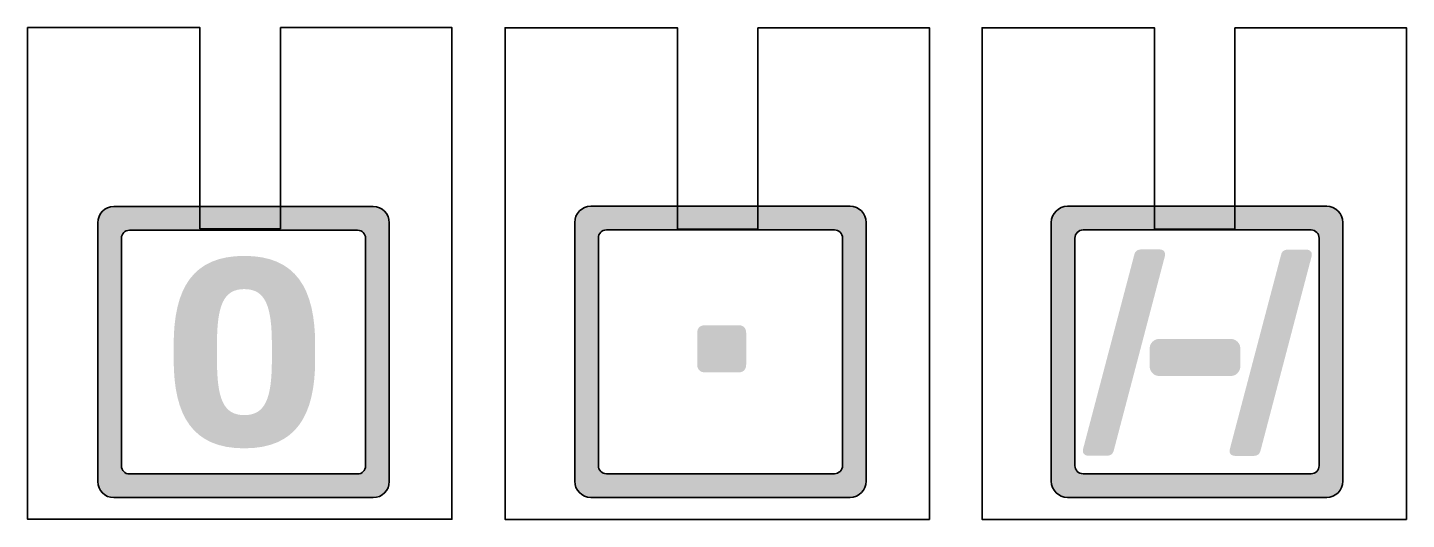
# Model space of a CAD drawing. Header units: millimetres. Extents: x -103 to 297, y 0 to 210.
# Drawn here: x 48.7 to 100.1, y 89.5 to 107.8 of the extents above; entities that cross this region are included whole.
import ezdxf

# ---------------------------------------------------------------- set-up
doc = ezdxf.new("R2010")
doc.units = ezdxf.units.MM
doc.layers.add('_Beschriftung', color=7, linetype='Continuous')
doc.layers.add('Beschnitt', color=7, linetype='Continuous')

msp = doc.modelspace()

# ---------------------------------------------------------------- hatches: boundary and pattern name
at = {"layer": '_Beschriftung', "linetype": 'Continuous', "lineweight": 5}
h = msp.add_hatch(color=7, dxfattribs=at)
edge = h.paths.add_edge_path(flags=0)
edge.add_line((61.567, 101.177), (51.903, 101.177))
edge.add_arc((51.903, 100.577), 0.6, 90, 180)
edge.add_line((51.303, 100.577), (51.303, 90.929))
edge.add_arc((51.903, 90.929), 0.6, 180, 270)
edge.add_line((51.903, 90.329), (61.567, 90.329))
edge.add_arc((61.567, 90.929), 0.6, 270, 360)
edge.add_line((62.167, 90.929), (62.167, 100.577))
edge.add_arc((61.567, 100.577), 0.6, 0, 90)
edge = h.paths.add_edge_path(flags=0)
edge.add_arc((52.484, 99.995), 0.3, 90, 180)
edge.add_line((52.184, 99.995), (52.184, 91.511))
edge.add_arc((52.484, 91.511), 0.3, 180, 270)
edge.add_line((52.484, 91.211), (60.985, 91.211))
edge.add_arc((60.985, 91.511), 0.3, 270, 360)
edge.add_line((61.285, 91.511), (61.285, 99.995))
edge.add_arc((60.985, 99.995), 0.3, 0, 90)
edge.add_line((60.985, 100.295), (52.484, 100.295))
h = msp.add_hatch(color=7, dxfattribs=at)
edge = h.paths.add_edge_path(flags=0)
edge.add_line((79.341, 101.188), (69.677, 101.188))
edge.add_arc((69.677, 100.588), 0.6, 90, 180)
edge.add_line((69.077, 100.588), (69.077, 90.94))
edge.add_arc((69.677, 90.94), 0.6, 180, 270)
edge.add_line((69.677, 90.34), (79.341, 90.34))
edge.add_arc((79.341, 90.94), 0.6, 270, 360)
edge.add_line((79.941, 90.94), (79.941, 100.588))
edge.add_arc((79.341, 100.588), 0.6, 0, 90)
edge = h.paths.add_edge_path(flags=0)
edge.add_arc((70.259, 100.006), 0.3, 90, 180)
edge.add_line((69.959, 100.006), (69.959, 91.522))
edge.add_arc((70.259, 91.522), 0.3, 180, 270)
edge.add_line((70.259, 91.222), (78.759, 91.222))
edge.add_arc((78.759, 91.522), 0.3, 270, 360)
edge.add_line((79.059, 91.522), (79.059, 100.006))
edge.add_arc((78.759, 100.006), 0.3, 0, 90)
edge.add_line((78.759, 100.306), (70.259, 100.306))
h = msp.add_hatch(color=7, dxfattribs=at)
edge = h.paths.add_edge_path(flags=0)
edge.add_line((97.105, 101.186), (87.441, 101.186))
edge.add_arc((87.441, 100.586), 0.6, 90, 180)
edge.add_line((86.841, 100.586), (86.841, 90.938))
edge.add_arc((87.441, 90.938), 0.6, 180, 270)
edge.add_line((87.441, 90.338), (97.105, 90.338))
edge.add_arc((97.105, 90.938), 0.6, 270, 360)
edge.add_line((97.705, 90.938), (97.705, 100.586))
edge.add_arc((97.105, 100.586), 0.6, 0, 90)
edge = h.paths.add_edge_path(flags=0)
edge.add_arc((88.023, 100.004), 0.3, 90, 180)
edge.add_line((87.723, 100.004), (87.723, 91.52))
edge.add_arc((88.023, 91.52), 0.3, 180, 270)
edge.add_line((88.023, 91.22), (96.523, 91.22))
edge.add_arc((96.523, 91.52), 0.3, 270, 360)
edge.add_line((96.823, 91.52), (96.823, 100.004))
edge.add_arc((96.523, 100.004), 0.3, 0, 90)
edge.add_line((96.523, 100.304), (88.023, 100.304))
h = msp.add_hatch(color=7, dxfattribs=at)
edge = h.paths.add_edge_path(flags=0)
edge.add_spline(control_points=[(56.764, 92.167), (58.693, 92.167), (59.405, 93.385), (59.405, 95.475)], knot_values=[0, 0, 0, 0, 1, 1, 1, 1], degree=3, periodic=0)
edge.add_line((59.405, 95.475), (59.405, 96.03))
edge.add_spline(control_points=[(59.405, 96.03), (59.405, 98.12), (58.693, 99.339), (56.764, 99.339)], knot_values=[0, 0, 0, 0, 1, 1, 1, 1], degree=3, periodic=0)
edge.add_spline(control_points=[(56.764, 99.339), (54.835, 99.339), (54.132, 98.12), (54.132, 96.03)], knot_values=[0, 0, 0, 0, 1, 1, 1, 1], degree=3, periodic=0)
edge.add_line((54.132, 96.03), (54.132, 95.475))
edge.add_spline(control_points=[(54.132, 95.475), (54.132, 93.385), (54.835, 92.167), (56.764, 92.167)], knot_values=[0, 0, 0, 0, 1, 1, 1, 1], degree=3, periodic=0)
edge = h.paths.add_edge_path(flags=0)
edge.add_line((57.792, 95.475), (57.792, 96.03))
edge.add_spline(control_points=[(57.792, 96.03), (57.792, 97.486), (57.545, 98.101), (56.764, 98.101)], knot_values=[0, 0, 0, 0, 1, 1, 1, 1], degree=3, periodic=0)
edge.add_spline(control_points=[(56.764, 98.101), (55.982, 98.101), (55.745, 97.486), (55.745, 96.03)], knot_values=[0, 0, 0, 0, 1, 1, 1, 1], degree=3, periodic=0)
edge.add_line((55.745, 96.03), (55.745, 95.475))
edge.add_spline(control_points=[(55.745, 95.475), (55.745, 94.019), (55.982, 93.405), (56.764, 93.405)], knot_values=[0, 0, 0, 0, 1, 1, 1, 1], degree=3, periodic=0)
edge.add_spline(control_points=[(56.764, 93.405), (57.545, 93.405), (57.792, 94.019), (57.792, 95.475)], knot_values=[0, 0, 0, 0, 1, 1, 1, 1], degree=3, periodic=0)
for points in [[(89.935, 99.386), (88.028, 92.154), (88.027, 92.149), (88.026, 92.144), (88.025, 92.14), (88.024, 92.135), (88.023, 92.13), (88.022, 92.126), (88.021, 92.121), (88.02, 92.116), (88.02, 92.112), (88.019, 92.107), (88.019, 92.103), (88.018, 92.099), (88.018, 92.094), (88.017, 92.09), (88.017, 92.086), (88.017, 92.081), (88.017, 92.077), (88.017, 92.073), (88.017, 92.069), (88.017, 92.065), (88.018, 92.061), (88.018, 92.057), (88.018, 92.053), (88.019, 92.049), (88.019, 92.045), (88.02, 92.041), (88.02, 92.038), (88.021, 92.034), (88.022, 92.03), (88.023, 92.027), (88.024, 92.023), (88.025, 92.019), (88.026, 92.016), (88.027, 92.012), (88.028, 92.009), (88.029, 92.006), (88.031, 92.002), (88.032, 91.999), (88.034, 91.996), (88.035, 91.993), (88.037, 91.99), (88.038, 91.986), (88.04, 91.983), (88.042, 91.98), (88.044, 91.977), (88.046, 91.974), (88.048, 91.972), (88.05, 91.969), (88.052, 91.966), (88.054, 91.963), (88.056, 91.961), (88.058, 91.958), (88.061, 91.955), (88.063, 91.953), (88.066, 91.95), (88.068, 91.948), (88.071, 91.946), (88.073, 91.943), (88.076, 91.941), (88.079, 91.939), (88.082, 91.937), (88.084, 91.934), (88.087, 91.932), (88.09, 91.93), (88.093, 91.928), (88.096, 91.927), (88.1, 91.925), (88.103, 91.923), (88.106, 91.921), (88.109, 91.919), (88.113, 91.918), (88.116, 91.916), (88.12, 91.915), (88.123, 91.913), (88.127, 91.912), (88.13, 91.91), (88.134, 91.909), (88.138, 91.908), (88.142, 91.906), (88.145, 91.905), (88.149, 91.904), (88.153, 91.903), (88.157, 91.902), (88.161, 91.901), (88.165, 91.9), (88.17, 91.899), (88.174, 91.899), (88.178, 91.898), (88.182, 91.897), (88.187, 91.897), (88.191, 91.896), (88.195, 91.895), (88.2, 91.895), (88.204, 91.895), (88.209, 91.894), (88.213, 91.894), (88.218, 91.894), (88.223, 91.894), (88.227, 91.894), (88.232, 91.894), (88.91, 91.894), (88.914, 91.894), (88.918, 91.894), (88.922, 91.894), (88.926, 91.894), (88.93, 91.894), (88.934, 91.894), (88.937, 91.894), (88.941, 91.895), (88.945, 91.895), (88.949, 91.895), (88.952, 91.896), (88.956, 91.896), (88.96, 91.896), (88.963, 91.897), (88.967, 91.897), (88.97, 91.898), (88.974, 91.898), (88.977, 91.899), (88.981, 91.9), (88.984, 91.9), (88.988, 91.901), (88.991, 91.902), (88.995, 91.903), (88.998, 91.903), (89.001, 91.904), (89.004, 91.905), (89.008, 91.906), (89.011, 91.907), (89.014, 91.908), (89.017, 91.909), (89.02, 91.91), (89.024, 91.911), (89.027, 91.913), (89.03, 91.914), (89.033, 91.915), (89.036, 91.916), (89.039, 91.918), (89.042, 91.919), (89.045, 91.92), (89.048, 91.922), (89.05, 91.923), (89.053, 91.925), (89.056, 91.926), (89.059, 91.928), (89.062, 91.93), (89.064, 91.931), (89.067, 91.933), (89.07, 91.935), (89.072, 91.937), (89.075, 91.938), (89.078, 91.94), (89.08, 91.942), (89.083, 91.944), (89.085, 91.946), (89.088, 91.948), (89.09, 91.95), (89.092, 91.952), (89.095, 91.955), (89.097, 91.957), (89.1, 91.959), (89.102, 91.961), (89.104, 91.964), (89.106, 91.966), (89.109, 91.969), (89.111, 91.971), (89.113, 91.974), (89.115, 91.976), (89.117, 91.979), (89.119, 91.981), (89.121, 91.984), (89.123, 91.987), (89.125, 91.99), (89.127, 91.992), (89.129, 91.995), (89.131, 91.998), (89.133, 92.001), (89.135, 92.004), (89.137, 92.007), (89.138, 92.01), (89.14, 92.014), (89.142, 92.017), (89.144, 92.02), (89.145, 92.023), (89.147, 92.027), (89.149, 92.03), (89.15, 92.033), (89.152, 92.037), (89.153, 92.04), (89.155, 92.044), (89.156, 92.048), (89.158, 92.051), (89.159, 92.055), (89.16, 92.059), (89.162, 92.063), (89.163, 92.066), (89.164, 92.07), (89.166, 92.074), (89.167, 92.078), (89.168, 92.082), (89.169, 92.087), (91.071, 99.319), (91.072, 99.323), (91.073, 99.328), (91.074, 99.333), (91.075, 99.337), (91.076, 99.342), (91.077, 99.347), (91.077, 99.351), (91.078, 99.356), (91.079, 99.36), (91.079, 99.365), (91.079, 99.369), (91.08, 99.373), (91.08, 99.378), (91.08, 99.382), (91.08, 99.386), (91.08, 99.39), (91.08, 99.395), (91.08, 99.399), (91.08, 99.403), (91.08, 99.407), (91.08, 99.411), (91.079, 99.415), (91.079, 99.419), (91.078, 99.423), (91.078, 99.427), (91.077, 99.43), (91.077, 99.434), (91.076, 99.438), (91.075, 99.442), (91.074, 99.445), (91.073, 99.449), (91.072, 99.452), (91.071, 99.456), (91.07, 99.459), (91.069, 99.463), (91.068, 99.466), (91.066, 99.469), (91.065, 99.473), (91.063, 99.476), (91.062, 99.479), (91.06, 99.482), (91.059, 99.485), (91.057, 99.488), (91.055, 99.492), (91.053, 99.494), (91.052, 99.497), (91.05, 99.5), (91.048, 99.503), (91.046, 99.506), (91.043, 99.509), (91.041, 99.511), (91.039, 99.514), (91.037, 99.517), (91.034, 99.519), (91.032, 99.522), (91.029, 99.524), (91.027, 99.526), (91.024, 99.529), (91.022, 99.531), (91.019, 99.533), (91.016, 99.535), (91.013, 99.538), (91.011, 99.54), (91.008, 99.542), (91.005, 99.544), (91.002, 99.546), (90.998, 99.547), (90.995, 99.549), (90.992, 99.551), (90.989, 99.553), (90.986, 99.554), (90.982, 99.556), (90.979, 99.558), (90.975, 99.559), (90.972, 99.561), (90.968, 99.562), (90.964, 99.563), (90.961, 99.565), (90.957, 99.566), (90.953, 99.567), (90.949, 99.568), (90.945, 99.569), (90.942, 99.57), (90.938, 99.571), (90.933, 99.572), (90.929, 99.573), (90.925, 99.574), (90.921, 99.575), (90.917, 99.575), (90.912, 99.576), (90.908, 99.576), (90.904, 99.577), (90.899, 99.577), (90.895, 99.578), (90.89, 99.578), (90.886, 99.578), (90.881, 99.579), (90.876, 99.579), (90.872, 99.579), (90.867, 99.579), (90.194, 99.579), (90.19, 99.579), (90.187, 99.579), (90.183, 99.579), (90.179, 99.579), (90.175, 99.578), (90.171, 99.578), (90.167, 99.578), (90.163, 99.578), (90.16, 99.577), (90.156, 99.577), (90.152, 99.577), (90.149, 99.576), (90.145, 99.576), (90.141, 99.575), (90.138, 99.575), (90.134, 99.574), (90.13, 99.574), (90.127, 99.573), (90.123, 99.573), (90.12, 99.572), (90.116, 99.571), (90.113, 99.57), (90.11, 99.57), (90.106, 99.569), (90.103, 99.568), (90.099, 99.567), (90.096, 99.566), (90.093, 99.565), (90.09, 99.564), (90.086, 99.563), (90.083, 99.562), (90.08, 99.561), (90.077, 99.56), (90.074, 99.558), (90.071, 99.557), (90.068, 99.556), (90.065, 99.554), (90.062, 99.553), (90.059, 99.552), (90.056, 99.55), (90.053, 99.549), (90.05, 99.547), (90.047, 99.546), (90.044, 99.544), (90.041, 99.542), (90.039, 99.541), (90.036, 99.539), (90.033, 99.537), (90.03, 99.535), (90.028, 99.534), (90.025, 99.532), (90.023, 99.53), (90.02, 99.528), (90.017, 99.526), (90.015, 99.524), (90.012, 99.522), (90.01, 99.519), (90.008, 99.517), (90.005, 99.515), (90.003, 99.513), (90.001, 99.51), (89.998, 99.508), (89.996, 99.506), (89.994, 99.503), (89.992, 99.501), (89.989, 99.498), (89.987, 99.496), (89.985, 99.493), (89.983, 99.49), (89.981, 99.488), (89.979, 99.485), (89.977, 99.482), (89.975, 99.479), (89.973, 99.477), (89.971, 99.474), (89.969, 99.471), (89.968, 99.468), (89.966, 99.465), (89.964, 99.462), (89.962, 99.458), (89.961, 99.455), (89.959, 99.452), (89.958, 99.449), (89.956, 99.445), (89.954, 99.442), (89.953, 99.439), (89.951, 99.435), (89.95, 99.432), (89.949, 99.428), (89.947, 99.424), (89.946, 99.421), (89.945, 99.417), (89.943, 99.413), (89.942, 99.41), (89.941, 99.406), (89.94, 99.402), (89.939, 99.398), (89.938, 99.394), (89.936, 99.39)], [(95.404, 99.379), (93.497, 92.147), (93.496, 92.142), (93.495, 92.137), (93.494, 92.133), (93.493, 92.128), (93.492, 92.123), (93.491, 92.119), (93.49, 92.114), (93.489, 92.109), (93.489, 92.105), (93.488, 92.1), (93.488, 92.096), (93.487, 92.092), (93.487, 92.087), (93.486, 92.083), (93.486, 92.079), (93.486, 92.074), (93.486, 92.07), (93.486, 92.066), (93.486, 92.062), (93.486, 92.058), (93.487, 92.054), (93.487, 92.05), (93.487, 92.046), (93.488, 92.042), (93.488, 92.038), (93.489, 92.034), (93.489, 92.031), (93.49, 92.027), (93.491, 92.023), (93.492, 92.02), (93.493, 92.016), (93.494, 92.012), (93.495, 92.009), (93.496, 92.006), (93.497, 92.002), (93.498, 91.999), (93.5, 91.995), (93.501, 91.992), (93.503, 91.989), (93.504, 91.986), (93.506, 91.983), (93.507, 91.979), (93.509, 91.976), (93.511, 91.973), (93.513, 91.97), (93.515, 91.967), (93.517, 91.965), (93.519, 91.962), (93.521, 91.959), (93.523, 91.956), (93.525, 91.954), (93.527, 91.951), (93.53, 91.948), (93.532, 91.946), (93.535, 91.943), (93.537, 91.941), (93.54, 91.939), (93.542, 91.936), (93.545, 91.934), (93.548, 91.932), (93.551, 91.93), (93.553, 91.928), (93.556, 91.925), (93.559, 91.923), (93.562, 91.921), (93.565, 91.92), (93.569, 91.918), (93.572, 91.916), (93.575, 91.914), (93.578, 91.912), (93.582, 91.911), (93.585, 91.909), (93.589, 91.908), (93.592, 91.906), (93.596, 91.905), (93.599, 91.903), (93.603, 91.902), (93.607, 91.901), (93.611, 91.899), (93.614, 91.898), (93.618, 91.897), (93.622, 91.896), (93.626, 91.895), (93.63, 91.894), (93.634, 91.893), (93.639, 91.892), (93.643, 91.892), (93.647, 91.891), (93.651, 91.89), (93.656, 91.89), (93.66, 91.889), (93.664, 91.888), (93.669, 91.888), (93.673, 91.888), (93.678, 91.887), (93.682, 91.887), (93.687, 91.887), (93.692, 91.887), (93.696, 91.887), (93.701, 91.887), (94.379, 91.887), (94.383, 91.887), (94.387, 91.887), (94.391, 91.887), (94.395, 91.887), (94.399, 91.887), (94.403, 91.887), (94.406, 91.887), (94.41, 91.888), (94.414, 91.888), (94.418, 91.888), (94.421, 91.889), (94.425, 91.889), (94.429, 91.889), (94.432, 91.89), (94.436, 91.89), (94.439, 91.891), (94.443, 91.892), (94.446, 91.892), (94.45, 91.893), (94.453, 91.893), (94.457, 91.894), (94.46, 91.895), (94.464, 91.896), (94.467, 91.897), (94.47, 91.897), (94.473, 91.898), (94.477, 91.899), (94.48, 91.9), (94.483, 91.901), (94.486, 91.902), (94.489, 91.903), (94.493, 91.904), (94.496, 91.906), (94.499, 91.907), (94.502, 91.908), (94.505, 91.909), (94.508, 91.911), (94.511, 91.912), (94.514, 91.913), (94.517, 91.915), (94.519, 91.916), (94.522, 91.918), (94.525, 91.919), (94.528, 91.921), (94.531, 91.923), (94.533, 91.924), (94.536, 91.926), (94.539, 91.928), (94.541, 91.93), (94.544, 91.931), (94.547, 91.933), (94.549, 91.935), (94.552, 91.937), (94.554, 91.939), (94.557, 91.941), (94.559, 91.943), (94.561, 91.945), (94.564, 91.948), (94.566, 91.95), (94.569, 91.952), (94.571, 91.954), (94.573, 91.957), (94.575, 91.959), (94.578, 91.962), (94.58, 91.964), (94.582, 91.967), (94.584, 91.969), (94.586, 91.972), (94.588, 91.974), (94.59, 91.977), (94.592, 91.98), (94.594, 91.983), (94.596, 91.985), (94.598, 91.988), (94.6, 91.991), (94.602, 91.994), (94.604, 91.997), (94.606, 92), (94.607, 92.003), (94.609, 92.007), (94.611, 92.01), (94.613, 92.013), (94.614, 92.016), (94.616, 92.02), (94.618, 92.023), (94.619, 92.026), (94.621, 92.03), (94.622, 92.033), (94.624, 92.037), (94.625, 92.041), (94.627, 92.044), (94.628, 92.048), (94.629, 92.052), (94.631, 92.056), (94.632, 92.06), (94.633, 92.063), (94.635, 92.067), (94.636, 92.071), (94.637, 92.075), (94.638, 92.08), (96.54, 99.312), (96.541, 99.316), (96.542, 99.321), (96.543, 99.326), (96.544, 99.33), (96.545, 99.335), (96.546, 99.34), (96.546, 99.344), (96.547, 99.349), (96.548, 99.353), (96.548, 99.358), (96.548, 99.362), (96.549, 99.366), (96.549, 99.371), (96.549, 99.375), (96.549, 99.379), (96.549, 99.384), (96.549, 99.388), (96.549, 99.392), (96.549, 99.396), (96.549, 99.4), (96.549, 99.404), (96.548, 99.408), (96.548, 99.412), (96.547, 99.416), (96.547, 99.42), (96.546, 99.423), (96.546, 99.427), (96.545, 99.431), (96.544, 99.435), (96.543, 99.438), (96.542, 99.442), (96.541, 99.445), (96.54, 99.449), (96.539, 99.452), (96.538, 99.456), (96.537, 99.459), (96.535, 99.462), (96.534, 99.466), (96.532, 99.469), (96.531, 99.472), (96.529, 99.475), (96.528, 99.478), (96.526, 99.482), (96.524, 99.485), (96.522, 99.487), (96.521, 99.49), (96.519, 99.493), (96.517, 99.496), (96.515, 99.499), (96.512, 99.502), (96.51, 99.504), (96.508, 99.507), (96.506, 99.51), (96.503, 99.512), (96.501, 99.515), (96.498, 99.517), (96.496, 99.519), (96.493, 99.522), (96.491, 99.524), (96.488, 99.526), (96.485, 99.528), (96.482, 99.531), (96.48, 99.533), (96.477, 99.535), (96.474, 99.537), (96.471, 99.539), (96.467, 99.541), (96.464, 99.542), (96.461, 99.544), (96.458, 99.546), (96.455, 99.548), (96.451, 99.549), (96.448, 99.551), (96.444, 99.552), (96.441, 99.554), (96.437, 99.555), (96.433, 99.556), (96.43, 99.558), (96.426, 99.559), (96.422, 99.56), (96.418, 99.561), (96.415, 99.562), (96.411, 99.563), (96.407, 99.564), (96.402, 99.565), (96.398, 99.566), (96.394, 99.567), (96.39, 99.568), (96.386, 99.568), (96.381, 99.569), (96.377, 99.569), (96.373, 99.57), (96.368, 99.57), (96.364, 99.571), (96.359, 99.571), (96.355, 99.571), (96.35, 99.572), (96.345, 99.572), (96.341, 99.572), (96.336, 99.572), (95.663, 99.572), (95.659, 99.572), (95.656, 99.572), (95.652, 99.572), (95.648, 99.572), (95.644, 99.571), (95.64, 99.571), (95.636, 99.571), (95.632, 99.571), (95.629, 99.57), (95.625, 99.57), (95.621, 99.57), (95.618, 99.569), (95.614, 99.569), (95.61, 99.568), (95.607, 99.568), (95.603, 99.567), (95.599, 99.567), (95.596, 99.566), (95.592, 99.566), (95.589, 99.565), (95.585, 99.564), (95.582, 99.563), (95.579, 99.563), (95.575, 99.562), (95.572, 99.561), (95.568, 99.56), (95.565, 99.559), (95.562, 99.558), (95.559, 99.557), (95.555, 99.556), (95.552, 99.555), (95.549, 99.554), (95.546, 99.553), (95.543, 99.551), (95.54, 99.55), (95.537, 99.549), (95.534, 99.547), (95.531, 99.546), (95.528, 99.545), (95.525, 99.543), (95.522, 99.542), (95.519, 99.54), (95.516, 99.539), (95.513, 99.537), (95.51, 99.535), (95.508, 99.534), (95.505, 99.532), (95.502, 99.53), (95.499, 99.528), (95.497, 99.527), (95.494, 99.525), (95.492, 99.523), (95.489, 99.521), (95.486, 99.519), (95.484, 99.517), (95.481, 99.515), (95.479, 99.512), (95.477, 99.51), (95.474, 99.508), (95.472, 99.506), (95.47, 99.503), (95.467, 99.501), (95.465, 99.499), (95.463, 99.496), (95.461, 99.494), (95.458, 99.491), (95.456, 99.489), (95.454, 99.486), (95.452, 99.483), (95.45, 99.481), (95.448, 99.478), (95.446, 99.475), (95.444, 99.472), (95.442, 99.47), (95.44, 99.467), (95.438, 99.464), (95.437, 99.461), (95.435, 99.458), (95.433, 99.455), (95.431, 99.451), (95.43, 99.448), (95.428, 99.445), (95.427, 99.442), (95.425, 99.438), (95.423, 99.435), (95.422, 99.432), (95.42, 99.428), (95.419, 99.425), (95.418, 99.421), (95.416, 99.417), (95.415, 99.414), (95.414, 99.41), (95.412, 99.406), (95.411, 99.403), (95.41, 99.399), (95.409, 99.395), (95.408, 99.391), (95.407, 99.387), (95.405, 99.383)], [(73.644, 96.468), (73.644, 95.294), (73.644, 95.289), (73.644, 95.283), (73.645, 95.278), (73.645, 95.272), (73.645, 95.267), (73.645, 95.261), (73.646, 95.256), (73.646, 95.251), (73.647, 95.246), (73.647, 95.24), (73.648, 95.235), (73.649, 95.23), (73.65, 95.225), (73.651, 95.22), (73.652, 95.215), (73.653, 95.21), (73.654, 95.206), (73.655, 95.201), (73.656, 95.196), (73.657, 95.191), (73.658, 95.187), (73.66, 95.182), (73.661, 95.178), (73.663, 95.173), (73.664, 95.169), (73.666, 95.164), (73.668, 95.16), (73.669, 95.156), (73.671, 95.151), (73.673, 95.147), (73.675, 95.143), (73.677, 95.139), (73.679, 95.135), (73.681, 95.131), (73.683, 95.127), (73.685, 95.123), (73.688, 95.12), (73.69, 95.116), (73.692, 95.112), (73.695, 95.108), (73.697, 95.105), (73.7, 95.101), (73.703, 95.098), (73.705, 95.094), (73.708, 95.091), (73.711, 95.088), (73.714, 95.085), (73.717, 95.081), (73.72, 95.078), (73.723, 95.075), (73.726, 95.072), (73.729, 95.069), (73.732, 95.066), (73.735, 95.063), (73.739, 95.061), (73.742, 95.058), (73.745, 95.055), (73.749, 95.052), (73.752, 95.05), (73.756, 95.047), (73.76, 95.045), (73.763, 95.043), (73.767, 95.04), (73.771, 95.038), (73.775, 95.036), (73.779, 95.034), (73.783, 95.031), (73.787, 95.029), (73.791, 95.027), (73.795, 95.025), (73.799, 95.024), (73.803, 95.022), (73.807, 95.02), (73.812, 95.018), (73.816, 95.017), (73.821, 95.015), (73.825, 95.014), (73.83, 95.012), (73.834, 95.011), (73.839, 95.01), (73.843, 95.008), (73.848, 95.007), (73.853, 95.006), (73.858, 95.005), (73.863, 95.004), (73.868, 95.003), (73.873, 95.002), (73.878, 95.001), (73.883, 95.001), (73.888, 95), (73.893, 94.999), (73.898, 94.999), (73.903, 94.998), (73.909, 94.998), (73.914, 94.997), (73.919, 94.997), (73.925, 94.997), (73.93, 94.997), (73.936, 94.997), (73.942, 94.997), (75.182, 94.997), (75.187, 94.997), (75.192, 94.997), (75.198, 94.997), (75.203, 94.997), (75.208, 94.997), (75.213, 94.998), (75.218, 94.998), (75.223, 94.999), (75.228, 94.999), (75.233, 95), (75.238, 95.001), (75.243, 95.001), (75.247, 95.002), (75.252, 95.003), (75.257, 95.004), (75.261, 95.005), (75.266, 95.006), (75.271, 95.007), (75.275, 95.008), (75.28, 95.01), (75.284, 95.011), (75.288, 95.012), (75.293, 95.014), (75.297, 95.015), (75.301, 95.017), (75.305, 95.018), (75.31, 95.02), (75.314, 95.022), (75.318, 95.024), (75.322, 95.025), (75.326, 95.027), (75.33, 95.029), (75.333, 95.031), (75.337, 95.034), (75.341, 95.036), (75.345, 95.038), (75.348, 95.04), (75.352, 95.043), (75.356, 95.045), (75.359, 95.047), (75.363, 95.05), (75.366, 95.052), (75.369, 95.055), (75.373, 95.058), (75.376, 95.061), (75.379, 95.063), (75.382, 95.066), (75.385, 95.069), (75.389, 95.072), (75.392, 95.075), (75.394, 95.078), (75.397, 95.081), (75.4, 95.085), (75.403, 95.088), (75.406, 95.091), (75.408, 95.094), (75.411, 95.098), (75.414, 95.101), (75.416, 95.105), (75.419, 95.108), (75.421, 95.112), (75.423, 95.116), (75.426, 95.12), (75.428, 95.123), (75.43, 95.127), (75.432, 95.131), (75.434, 95.135), (75.436, 95.139), (75.438, 95.143), (75.44, 95.147), (75.442, 95.151), (75.444, 95.156), (75.446, 95.16), (75.447, 95.164), (75.449, 95.169), (75.45, 95.173), (75.452, 95.178), (75.453, 95.182), (75.455, 95.187), (75.456, 95.191), (75.457, 95.196), (75.458, 95.201), (75.459, 95.206), (75.46, 95.21), (75.461, 95.215), (75.462, 95.22), (75.463, 95.225), (75.464, 95.23), (75.465, 95.235), (75.466, 95.24), (75.466, 95.246), (75.467, 95.251), (75.467, 95.256), (75.468, 95.261), (75.468, 95.267), (75.468, 95.272), (75.468, 95.278), (75.469, 95.283), (75.469, 95.289), (75.469, 95.294), (75.469, 96.468), (75.469, 96.474), (75.469, 96.479), (75.468, 96.485), (75.468, 96.49), (75.468, 96.495), (75.468, 96.5), (75.467, 96.505), (75.467, 96.511), (75.466, 96.516), (75.466, 96.521), (75.465, 96.526), (75.464, 96.53), (75.463, 96.535), (75.462, 96.54), (75.461, 96.545), (75.46, 96.55), (75.459, 96.554), (75.458, 96.559), (75.457, 96.563), (75.456, 96.568), (75.455, 96.572), (75.453, 96.577), (75.452, 96.581), (75.45, 96.586), (75.449, 96.59), (75.447, 96.594), (75.446, 96.598), (75.444, 96.602), (75.442, 96.606), (75.44, 96.61), (75.438, 96.614), (75.436, 96.618), (75.434, 96.622), (75.432, 96.626), (75.43, 96.63), (75.428, 96.633), (75.426, 96.637), (75.423, 96.641), (75.421, 96.644), (75.419, 96.648), (75.416, 96.651), (75.414, 96.655), (75.411, 96.658), (75.408, 96.661), (75.406, 96.664), (75.403, 96.668), (75.4, 96.671), (75.397, 96.674), (75.394, 96.677), (75.392, 96.68), (75.389, 96.683), (75.385, 96.686), (75.382, 96.688), (75.379, 96.691), (75.376, 96.694), (75.373, 96.696), (75.369, 96.699), (75.366, 96.701), (75.363, 96.704), (75.359, 96.706), (75.356, 96.709), (75.352, 96.711), (75.348, 96.713), (75.345, 96.715), (75.341, 96.718), (75.337, 96.72), (75.333, 96.722), (75.33, 96.724), (75.326, 96.725), (75.322, 96.727), (75.318, 96.729), (75.314, 96.731), (75.31, 96.732), (75.305, 96.734), (75.301, 96.736), (75.297, 96.737), (75.293, 96.739), (75.288, 96.74), (75.284, 96.741), (75.28, 96.743), (75.275, 96.744), (75.271, 96.745), (75.266, 96.746), (75.261, 96.747), (75.257, 96.748), (75.252, 96.749), (75.247, 96.75), (75.243, 96.75), (75.238, 96.751), (75.233, 96.752), (75.228, 96.752), (75.223, 96.753), (75.218, 96.753), (75.213, 96.754), (75.208, 96.754), (75.203, 96.754), (75.198, 96.755), (75.192, 96.755), (75.187, 96.755), (75.182, 96.755), (73.942, 96.755), (73.936, 96.755), (73.93, 96.755), (73.925, 96.755), (73.919, 96.754), (73.914, 96.754), (73.909, 96.754), (73.903, 96.753), (73.898, 96.753), (73.893, 96.752), (73.888, 96.752), (73.883, 96.751), (73.878, 96.75), (73.873, 96.75), (73.868, 96.749), (73.863, 96.748), (73.858, 96.747), (73.853, 96.746), (73.848, 96.745), (73.843, 96.744), (73.839, 96.743), (73.834, 96.741), (73.83, 96.74), (73.825, 96.739), (73.821, 96.737), (73.816, 96.736), (73.812, 96.734), (73.807, 96.732), (73.803, 96.731), (73.799, 96.729), (73.795, 96.727), (73.791, 96.725), (73.787, 96.724), (73.783, 96.722), (73.779, 96.72), (73.775, 96.718), (73.771, 96.715), (73.767, 96.713), (73.763, 96.711), (73.76, 96.709), (73.756, 96.706), (73.752, 96.704), (73.749, 96.701), (73.745, 96.699), (73.742, 96.696), (73.739, 96.694), (73.735, 96.691), (73.732, 96.688), (73.729, 96.686), (73.726, 96.683), (73.723, 96.68), (73.72, 96.677), (73.717, 96.674), (73.714, 96.671), (73.711, 96.668), (73.708, 96.664), (73.705, 96.661), (73.703, 96.658), (73.7, 96.655), (73.697, 96.651), (73.695, 96.648), (73.692, 96.644), (73.69, 96.641), (73.688, 96.637), (73.685, 96.633), (73.683, 96.63), (73.681, 96.626), (73.679, 96.622), (73.677, 96.618), (73.675, 96.614), (73.673, 96.61), (73.671, 96.606), (73.669, 96.602), (73.668, 96.598), (73.666, 96.594), (73.664, 96.59), (73.663, 96.586), (73.661, 96.581), (73.66, 96.577), (73.658, 96.572), (73.657, 96.568), (73.656, 96.563), (73.655, 96.559), (73.654, 96.554), (73.653, 96.55), (73.652, 96.545), (73.651, 96.54), (73.65, 96.535), (73.649, 96.53), (73.648, 96.526), (73.647, 96.521), (73.647, 96.516), (73.646, 96.511), (73.646, 96.505), (73.645, 96.5), (73.645, 96.495), (73.645, 96.49), (73.645, 96.485), (73.644, 96.479), (73.644, 96.474)]]:
    msp.add_hatch(color=7, dxfattribs=at).paths.add_polyline_path(points, flags=0)
h = msp.add_hatch(color=7, dxfattribs=at)
edge = h.paths.add_edge_path(flags=0)
edge.add_line((90.894, 94.867), (93.499, 94.867))
edge.add_ellipse((93.537, 95.233), major_axis=(0, 0.368), ratio=0.955999, start_angle=174.0666, end_angle=276.4876)
edge.add_line((93.887, 95.273), (93.887, 95.836))
edge.add_ellipse((93.537, 95.875), major_axis=(0, -0.368), ratio=0.955999, start_angle=83.5124, end_angle=185.9334)
edge.add_line((93.499, 96.241), (90.894, 96.241))
edge.add_ellipse((90.856, 95.875), major_axis=(0, -0.368), ratio=0.955999, start_angle=174.0666, end_angle=276.4876)
edge.add_line((90.507, 95.836), (90.507, 95.273))
edge.add_ellipse((90.856, 95.233), major_axis=(0, 0.368), ratio=0.955999, start_angle=83.5124, end_angle=185.9334)

# ---------------------------------------------------------------- linework, layer by layer
at = {"layer": '_Beschriftung', "color": 7, "linetype": 'Continuous', "lineweight": 35}
for p, q in [((61.567, 101.177), (51.903, 101.177)), ((79.341, 101.188), (69.677, 101.188)), ((97.105, 101.186), (87.441, 101.186)), ((51.303, 100.577), (51.303, 90.929)), ((60.985, 100.295), (52.484, 100.295)), ((62.167, 90.929), (62.167, 100.577)), ((69.077, 100.588), (69.077, 90.94)), ((78.759, 100.306), (70.259, 100.306)), ((79.941, 90.94), (79.941, 100.588)), ((86.841, 100.586), (86.841, 90.938)), ((96.523, 100.304), (88.023, 100.304)), ((97.705, 90.938), (97.705, 100.586)), ((52.184, 99.995), (52.184, 91.511)), ((61.285, 91.511), (61.285, 99.995)), ((69.959, 100.006), (69.959, 91.522)), ((79.059, 91.522), (79.059, 100.006)), ((87.723, 100.004), (87.723, 91.52)), ((96.823, 91.52), (96.823, 100.004)), ((52.484, 91.211), (60.985, 91.211)), ((70.259, 91.222), (78.759, 91.222)), ((88.023, 91.22), (96.523, 91.22)), ((51.903, 90.329), (61.567, 90.329)), ((69.677, 90.34), (79.341, 90.34)), ((87.441, 90.338), (97.105, 90.338))]:
    msp.add_line(p, q, dxfattribs=at)
for centre, radius, start, end in [((51.903, 100.577), 0.6, 90, 180), ((61.567, 100.577), 0.6, 0, 90), ((69.677, 100.588), 0.6, 90, 180), ((79.341, 100.588), 0.6, 0, 90), ((87.441, 100.586), 0.6, 90, 180), ((97.105, 100.586), 0.6, 0, 90), ((52.484, 99.995), 0.3, 90, 180), ((60.985, 99.995), 0.3, 0, 90), ((70.259, 100.006), 0.3, 90, 180), ((78.759, 100.006), 0.3, 0, 90), ((88.023, 100.004), 0.3, 90, 180), ((96.523, 100.004), 0.3, 0, 90), ((52.484, 91.511), 0.3, 180, 270), ((60.985, 91.511), 0.3, 270, 0), ((70.259, 91.522), 0.3, 180, 270), ((78.759, 91.522), 0.3, 270, 0), ((88.023, 91.52), 0.3, 180, 270), ((96.523, 91.52), 0.3, 270, 0), ((51.903, 90.929), 0.6, 180, 270), ((61.567, 90.929), 0.6, 270, 0), ((69.677, 90.94), 0.6, 180, 270), ((79.341, 90.94), 0.6, 270, 0), ((87.441, 90.938), 0.6, 180, 270), ((97.105, 90.938), 0.6, 270, 0)]:
    msp.add_arc(centre, radius, start, end, dxfattribs=at)
at = {"layer": 'Beschnitt', "color": 7, "linetype": 'Continuous', "lineweight": 35, "flags": 128}
for points in [[(58.11, 107.847), (58.11, 100.349), (55.11, 100.349), (55.11, 107.847), (48.687, 107.847), (48.687, 89.527), (64.5, 89.527), (64.5, 107.847)], [(75.906, 107.838), (75.906, 100.339), (72.906, 100.339), (72.906, 107.838), (66.483, 107.838), (66.483, 89.518), (82.296, 89.518), (82.296, 107.838)], [(93.686, 107.838), (93.686, 100.339), (90.686, 100.339), (90.686, 107.838), (84.263, 107.838), (84.263, 89.518), (100.076, 89.518), (100.076, 107.838)]]:
    msp.add_lwpolyline(points, close=True, dxfattribs=at)

doc.saveas('drawing.dxf')
